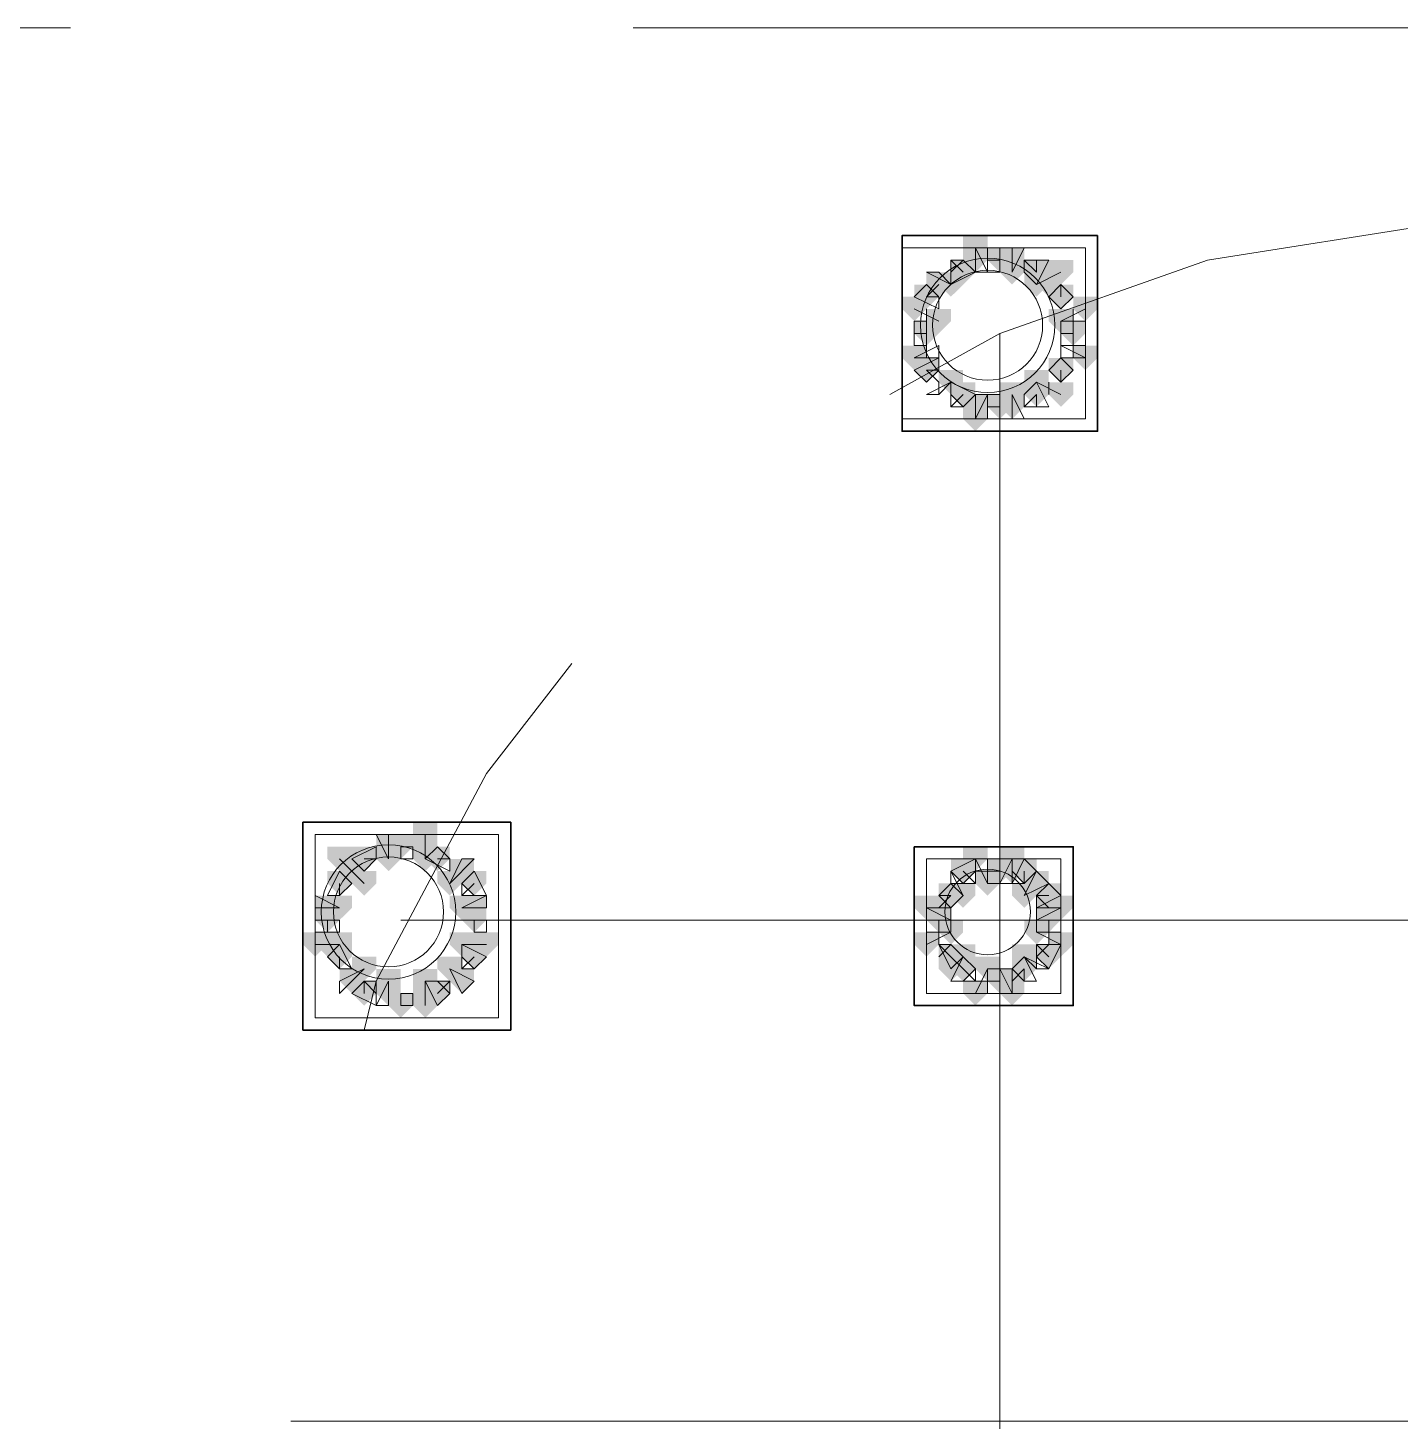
# Model space of a CAD drawing. Header units: millimetres. Extents: x 2315 to 4619, y 1334 to 1897.
# Drawn here: x 3870.69 to 3877.55, y 1554.71 to 1561.67 of the extents above; entities that cross this region are included whole.
import ezdxf

# ---------------------------------------------------------------- set-up
doc = ezdxf.new("R2010")
doc.units = ezdxf.units.MM
doc.linetypes.add('PDF_IMPORT', pattern=[1, 0.8, -0.2])
for name, color, linetype, true_color in [('PDF_10', 7, 'Continuous', 0x00b85c), ('PDF_AXIS', 7, 'Continuous', 0x00b85c), ('PDF_柱构件', 7, 'Continuous', 0x00b85c), ('PDF_转运站初步方案', 7, 'Continuous', 0x00b85c)]:
    doc.layers.add(name, color=color, linetype=linetype, true_color=true_color)
doc.layers.add('PDF_中心线层', color=1, linetype='Continuous')
doc.layers.add('PDF_粗实线层', color=7, linetype='Continuous')

msp = doc.modelspace()

# ---------------------------------------------------------------- hatches: boundary and pattern name
at = {"layer": 'PDF_10', "transparency": 33554559}
for points in [[(3875.5457, 1560.5703), (3875.4846, 1560.5703), (3875.4846, 1560.5093), (3875.5457, 1560.4482), (3875.6068, 1560.5093), (3875.6068, 1560.5703)], [(3875.5457, 1560.5703), (3875.4846, 1560.5703), (3875.4846, 1560.5093), (3875.5457, 1560.4482), (3875.6068, 1560.5093), (3875.6068, 1560.5703)], [(3875.3625, 1560.5093), (3875.3014, 1560.5093), (3875.3014, 1560.4482), (3875.3625, 1560.3871), (3875.4236, 1560.4482), (3875.4236, 1560.5093)], [(3875.3625, 1560.5093), (3875.3014, 1560.5093), (3875.3014, 1560.4482), (3875.3625, 1560.3871), (3875.4236, 1560.4482), (3875.4236, 1560.5093)], [(3875.729, 1560.5093), (3875.6679, 1560.5093), (3875.6679, 1560.4482), (3875.729, 1560.3871), (3875.7901, 1560.4482), (3875.7901, 1560.5093)], [(3875.729, 1560.5093), (3875.6679, 1560.5093), (3875.6679, 1560.4482), (3875.729, 1560.3871), (3875.7901, 1560.4482), (3875.7901, 1560.5093)], [(3875.1792, 1560.3871), (3875.1182, 1560.3871), (3875.1182, 1560.326), (3875.1792, 1560.2649), (3875.2403, 1560.326), (3875.2403, 1560.3871)], [(3875.1792, 1560.3871), (3875.1182, 1560.3871), (3875.1182, 1560.326), (3875.1792, 1560.2649), (3875.2403, 1560.326), (3875.2403, 1560.3871)], [(3875.8511, 1560.3871), (3875.7901, 1560.3871), (3875.7901, 1560.326), (3875.8511, 1560.2649), (3875.9122, 1560.326), (3875.9122, 1560.3871)], [(3875.8511, 1560.3871), (3875.7901, 1560.3871), (3875.7901, 1560.326), (3875.8511, 1560.2649), (3875.9122, 1560.326), (3875.9122, 1560.3871)], [(3875.8511, 1560.3871), (3875.7901, 1560.3871), (3875.7901, 1560.326), (3875.8511, 1560.2649), (3875.9122, 1560.326), (3875.9122, 1560.3871)], [(3875.1792, 1560.2039), (3875.1182, 1560.2039), (3875.1182, 1560.1428), (3875.1792, 1560.0817), (3875.2403, 1560.1428), (3875.2403, 1560.2039)], [(3875.1792, 1560.2039), (3875.1182, 1560.2039), (3875.1182, 1560.1428), (3875.1792, 1560.0817), (3875.2403, 1560.1428), (3875.2403, 1560.2039)], [(3875.9122, 1560.2039), (3875.8511, 1560.2039), (3875.8511, 1560.1428), (3875.9122, 1560.0817), (3875.9733, 1560.1428), (3875.9733, 1560.2039)], [(3875.9122, 1560.2039), (3875.8511, 1560.2039), (3875.8511, 1560.1428), (3875.9122, 1560.0817), (3875.9733, 1560.1428), (3875.9733, 1560.2039)], [(3875.1792, 1560.0206), (3875.1182, 1560.0206), (3875.1182, 1559.9595), (3875.1792, 1559.8985), (3875.2403, 1559.9595), (3875.2403, 1560.0206)], [(3875.1792, 1560.0206), (3875.1182, 1560.0206), (3875.1182, 1559.9595), (3875.1792, 1559.8985), (3875.2403, 1559.9595), (3875.2403, 1560.0206)], [(3875.8511, 1560.0206), (3875.7901, 1560.0206), (3875.7901, 1559.9595), (3875.8511, 1559.8985), (3875.9122, 1559.9595), (3875.9122, 1560.0206)], [(3875.8511, 1560.0206), (3875.7901, 1560.0206), (3875.7901, 1559.9595), (3875.8511, 1559.8985), (3875.9122, 1559.9595), (3875.9122, 1560.0206)], [(3875.8511, 1560.0206), (3875.7901, 1560.0206), (3875.7901, 1559.9595), (3875.8511, 1559.8985), (3875.9122, 1559.9595), (3875.9122, 1560.0206)], [(3875.3625, 1559.8985), (3875.3014, 1559.8985), (3875.3014, 1559.8374), (3875.3625, 1559.7763), (3875.4236, 1559.8374), (3875.4236, 1559.8985)], [(3875.3625, 1559.8985), (3875.3014, 1559.8985), (3875.3014, 1559.8374), (3875.3625, 1559.7763), (3875.4236, 1559.8374), (3875.4236, 1559.8985)], [(3875.5457, 1559.8374), (3875.4846, 1559.8374), (3875.4846, 1559.7763), (3875.5457, 1559.7152), (3875.6068, 1559.7763), (3875.6068, 1559.8374)], [(3875.5457, 1559.8374), (3875.4846, 1559.8374), (3875.4846, 1559.7763), (3875.5457, 1559.7152), (3875.6068, 1559.7763), (3875.6068, 1559.8374)], [(3875.729, 1559.8985), (3875.6679, 1559.8985), (3875.6679, 1559.8374), (3875.729, 1559.7763), (3875.7901, 1559.8374), (3875.7901, 1559.8985)], [(3875.729, 1559.8985), (3875.6679, 1559.8985), (3875.6679, 1559.8374), (3875.729, 1559.7763), (3875.7901, 1559.8374), (3875.7901, 1559.8985)], [(3872.5528, 1557.6385), (3872.4917, 1557.6385), (3872.4917, 1557.5774), (3872.5528, 1557.5163), (3872.6138, 1557.5774), (3872.6138, 1557.6385)], [(3872.5528, 1557.6385), (3872.4917, 1557.6385), (3872.4917, 1557.5774), (3872.5528, 1557.5163), (3872.6138, 1557.5774), (3872.6138, 1557.6385)], [(3872.3695, 1557.5774), (3872.3084, 1557.5774), (3872.3084, 1557.5163), (3872.3695, 1557.4552), (3872.4306, 1557.5163), (3872.4306, 1557.5774)], [(3872.3695, 1557.5774), (3872.3084, 1557.5774), (3872.3084, 1557.5163), (3872.3695, 1557.4552), (3872.4306, 1557.5163), (3872.4306, 1557.5774)], [(3872.3695, 1557.5774), (3872.3084, 1557.5774), (3872.3084, 1557.5163), (3872.3695, 1557.4552), (3872.4306, 1557.5163), (3872.4306, 1557.5774)], [(3872.736, 1557.5774), (3872.6749, 1557.5774), (3872.6749, 1557.5163), (3872.736, 1557.4552), (3872.7971, 1557.5163), (3872.7971, 1557.5774)], [(3872.736, 1557.5774), (3872.6749, 1557.5774), (3872.6749, 1557.5163), (3872.736, 1557.4552), (3872.7971, 1557.5163), (3872.7971, 1557.5774)], [(3875.3625, 1557.5163), (3875.3014, 1557.5163), (3875.3014, 1557.4552), (3875.3625, 1557.3941), (3875.4236, 1557.4552), (3875.4236, 1557.5163)], [(3875.3625, 1557.5163), (3875.3014, 1557.5163), (3875.3014, 1557.4552), (3875.3625, 1557.3941), (3875.4236, 1557.4552), (3875.4236, 1557.5163)], [(3875.5457, 1557.5163), (3875.4846, 1557.5163), (3875.4846, 1557.4552), (3875.5457, 1557.3941), (3875.6068, 1557.4552), (3875.6068, 1557.5163)], [(3875.5457, 1557.5163), (3875.4846, 1557.5163), (3875.4846, 1557.4552), (3875.5457, 1557.3941), (3875.6068, 1557.4552), (3875.6068, 1557.5163)], [(3875.6679, 1557.5163), (3875.6068, 1557.5163), (3875.6068, 1557.4552), (3875.6679, 1557.3941), (3875.729, 1557.4552), (3875.729, 1557.5163)], [(3875.6679, 1557.5163), (3875.6068, 1557.5163), (3875.6068, 1557.4552), (3875.6679, 1557.3941), (3875.729, 1557.4552), (3875.729, 1557.5163)], [(3872.2473, 1557.4552), (3872.1863, 1557.4552), (3872.1863, 1557.3941), (3872.2473, 1557.333), (3872.3084, 1557.3941), (3872.3084, 1557.4552)], [(3872.2473, 1557.4552), (3872.1863, 1557.4552), (3872.1863, 1557.3941), (3872.2473, 1557.333), (3872.3084, 1557.3941), (3872.3084, 1557.4552)], [(3872.9192, 1557.4552), (3872.8582, 1557.4552), (3872.8582, 1557.3941), (3872.9192, 1557.333), (3872.9803, 1557.3941), (3872.9803, 1557.4552)], [(3872.9192, 1557.4552), (3872.8582, 1557.4552), (3872.8582, 1557.3941), (3872.9192, 1557.333), (3872.9803, 1557.3941), (3872.9803, 1557.4552)], [(3875.3014, 1557.3941), (3875.2403, 1557.3941), (3875.2403, 1557.333), (3875.3014, 1557.272), (3875.3625, 1557.333), (3875.3625, 1557.3941)], [(3875.3014, 1557.3941), (3875.2403, 1557.3941), (3875.2403, 1557.333), (3875.3014, 1557.272), (3875.3625, 1557.333), (3875.3625, 1557.3941)], [(3875.7901, 1557.3941), (3875.729, 1557.3941), (3875.729, 1557.333), (3875.7901, 1557.272), (3875.8511, 1557.333), (3875.8511, 1557.3941)], [(3875.7901, 1557.3941), (3875.729, 1557.3941), (3875.729, 1557.333), (3875.7901, 1557.272), (3875.8511, 1557.333), (3875.8511, 1557.3941)], [(3872.1863, 1557.272), (3872.1252, 1557.272), (3872.1252, 1557.2109), (3872.1863, 1557.1498), (3872.2473, 1557.2109), (3872.2473, 1557.272)], [(3872.1863, 1557.272), (3872.1252, 1557.272), (3872.1252, 1557.2109), (3872.1863, 1557.1498), (3872.2473, 1557.2109), (3872.2473, 1557.272)], [(3872.9192, 1557.272), (3872.8582, 1557.272), (3872.8582, 1557.2109), (3872.9192, 1557.1498), (3872.9803, 1557.2109), (3872.9803, 1557.272)], [(3872.9192, 1557.272), (3872.8582, 1557.272), (3872.8582, 1557.2109), (3872.9192, 1557.1498), (3872.9803, 1557.2109), (3872.9803, 1557.272)], [(3875.2403, 1557.272), (3875.1792, 1557.272), (3875.1792, 1557.2109), (3875.2403, 1557.1498), (3875.3014, 1557.2109), (3875.3014, 1557.272)], [(3875.2403, 1557.272), (3875.1792, 1557.272), (3875.1792, 1557.2109), (3875.2403, 1557.1498), (3875.3014, 1557.2109), (3875.3014, 1557.272)], [(3875.7901, 1557.272), (3875.729, 1557.272), (3875.729, 1557.2109), (3875.7901, 1557.1498), (3875.8511, 1557.2109), (3875.8511, 1557.272)], [(3875.7901, 1557.272), (3875.729, 1557.272), (3875.729, 1557.2109), (3875.7901, 1557.1498), (3875.8511, 1557.2109), (3875.8511, 1557.272)], [(3872.2473, 1557.0887), (3872.1863, 1557.0887), (3872.1863, 1557.0276), (3872.2473, 1556.9666), (3872.3084, 1557.0276), (3872.3084, 1557.0887)], [(3872.2473, 1557.0887), (3872.1863, 1557.0887), (3872.1863, 1557.0276), (3872.2473, 1556.9666), (3872.3084, 1557.0276), (3872.3084, 1557.0887)], [(3872.9192, 1557.0887), (3872.8582, 1557.0887), (3872.8582, 1557.0276), (3872.9192, 1556.9666), (3872.9803, 1557.0276), (3872.9803, 1557.0887)], [(3872.9192, 1557.0887), (3872.8582, 1557.0887), (3872.8582, 1557.0276), (3872.9192, 1556.9666), (3872.9803, 1557.0276), (3872.9803, 1557.0887)], [(3875.3014, 1557.0887), (3875.2403, 1557.0887), (3875.2403, 1557.0276), (3875.3014, 1556.9666), (3875.3625, 1557.0276), (3875.3625, 1557.0887)], [(3875.3014, 1557.0887), (3875.2403, 1557.0887), (3875.2403, 1557.0276), (3875.3014, 1556.9666), (3875.3625, 1557.0276), (3875.3625, 1557.0887)], [(3875.7901, 1557.0887), (3875.729, 1557.0887), (3875.729, 1557.0276), (3875.7901, 1556.9666), (3875.8511, 1557.0276), (3875.8511, 1557.0887)], [(3875.7901, 1557.0887), (3875.729, 1557.0887), (3875.729, 1557.0276), (3875.7901, 1556.9666), (3875.8511, 1557.0276), (3875.8511, 1557.0887)], [(3875.3625, 1557.0276), (3875.3014, 1557.0276), (3875.3014, 1556.9666), (3875.3625, 1556.9055), (3875.4236, 1556.9666), (3875.4236, 1557.0276)], [(3875.3625, 1557.0276), (3875.3014, 1557.0276), (3875.3014, 1556.9666), (3875.3625, 1556.9055), (3875.4236, 1556.9666), (3875.4236, 1557.0276)], [(3875.6679, 1557.0276), (3875.6068, 1557.0276), (3875.6068, 1556.9666), (3875.6679, 1556.9055), (3875.729, 1556.9666), (3875.729, 1557.0276)], [(3875.6679, 1557.0276), (3875.6068, 1557.0276), (3875.6068, 1556.9666), (3875.6679, 1556.9055), (3875.729, 1556.9666), (3875.729, 1557.0276)], [(3875.5457, 1556.9666), (3875.4846, 1556.9666), (3875.4846, 1556.9055), (3875.5457, 1556.8444), (3875.6068, 1556.9055), (3875.6068, 1556.9666)], [(3875.5457, 1556.9666), (3875.4846, 1556.9666), (3875.4846, 1556.9055), (3875.5457, 1556.8444), (3875.6068, 1556.9055), (3875.6068, 1556.9666)], [(3872.3695, 1556.9055), (3872.3084, 1556.9055), (3872.3084, 1556.8444), (3872.3695, 1556.7833), (3872.4306, 1556.8444), (3872.4306, 1556.9055)], [(3872.3695, 1556.9055), (3872.3084, 1556.9055), (3872.3084, 1556.8444), (3872.3695, 1556.7833), (3872.4306, 1556.8444), (3872.4306, 1556.9055)], [(3872.5528, 1556.8444), (3872.4917, 1556.8444), (3872.4917, 1556.7833), (3872.5528, 1556.7222), (3872.6138, 1556.7833), (3872.6138, 1556.8444)], [(3872.5528, 1556.8444), (3872.4917, 1556.8444), (3872.4917, 1556.7833), (3872.5528, 1556.7222), (3872.6138, 1556.7833), (3872.6138, 1556.8444)], [(3872.736, 1556.9055), (3872.6749, 1556.9055), (3872.6749, 1556.8444), (3872.736, 1556.7833), (3872.7971, 1556.8444), (3872.7971, 1556.9055)], [(3872.736, 1556.9055), (3872.6749, 1556.9055), (3872.6749, 1556.8444), (3872.736, 1556.7833), (3872.7971, 1556.8444), (3872.7971, 1556.9055)]]:
    msp.add_hatch(color=6, dxfattribs=at).paths.add_polyline_path(points)
at = {"layer": 'PDF_柱构件', "transparency": 33554559}
for points in [[(3875.4236, 1560.6314), (3875.3625, 1560.6314), (3875.3625, 1560.5703), (3875.4236, 1560.5093), (3875.4846, 1560.5703), (3875.4846, 1560.6314)], [(3875.4236, 1560.5703), (3875.3625, 1560.5703), (3875.3625, 1560.5093), (3875.4236, 1560.4482), (3875.4846, 1560.5093), (3875.4846, 1560.5703)], [(3875.6068, 1560.5703), (3875.5457, 1560.5703), (3875.5457, 1560.5093), (3875.6068, 1560.4482), (3875.6679, 1560.5093), (3875.6679, 1560.5703)], [(3875.6068, 1560.5093), (3875.5457, 1560.5093), (3875.5457, 1560.4482), (3875.6068, 1560.3871), (3875.6679, 1560.4482), (3875.6679, 1560.5093)], [(3875.8511, 1560.5093), (3875.7901, 1560.5093), (3875.7901, 1560.4482), (3875.8511, 1560.3871), (3875.9122, 1560.4482), (3875.9122, 1560.5093)], [(3875.2403, 1560.4482), (3875.1792, 1560.4482), (3875.1792, 1560.3871), (3875.2403, 1560.326), (3875.3014, 1560.3871), (3875.3014, 1560.4482)], [(3875.3014, 1560.4482), (3875.2403, 1560.4482), (3875.2403, 1560.3871), (3875.3014, 1560.326), (3875.3625, 1560.3871), (3875.3625, 1560.4482)], [(3875.729, 1560.4482), (3875.6679, 1560.4482), (3875.6679, 1560.3871), (3875.729, 1560.326), (3875.7901, 1560.3871), (3875.7901, 1560.4482)], [(3875.7901, 1560.4482), (3875.729, 1560.4482), (3875.729, 1560.3871), (3875.7901, 1560.326), (3875.8511, 1560.3871), (3875.8511, 1560.4482)], [(3875.1182, 1560.326), (3875.0571, 1560.326), (3875.0571, 1560.2649), (3875.1182, 1560.2039), (3875.1792, 1560.2649), (3875.1792, 1560.326)], [(3875.9733, 1560.326), (3875.9122, 1560.326), (3875.9122, 1560.2649), (3875.9733, 1560.2039), (3876.0344, 1560.2649), (3876.0344, 1560.326)], [(3875.2403, 1560.2649), (3875.1792, 1560.2649), (3875.1792, 1560.2039), (3875.2403, 1560.1428), (3875.3014, 1560.2039), (3875.3014, 1560.2649)], [(3875.8511, 1560.2649), (3875.7901, 1560.2649), (3875.7901, 1560.2039), (3875.8511, 1560.1428), (3875.9122, 1560.2039), (3875.9122, 1560.2649)], [(3875.1182, 1560.0817), (3875.0571, 1560.0817), (3875.0571, 1560.0206), (3875.1182, 1559.9595), (3875.1792, 1560.0206), (3875.1792, 1560.0817)], [(3875.9733, 1560.0817), (3875.9122, 1560.0817), (3875.9122, 1560.0206), (3875.9733, 1559.9595), (3876.0344, 1560.0206), (3876.0344, 1560.0817)], [(3875.3014, 1559.9595), (3875.2403, 1559.9595), (3875.2403, 1559.8985), (3875.3014, 1559.8374), (3875.3625, 1559.8985), (3875.3625, 1559.9595)], [(3875.729, 1559.9595), (3875.6679, 1559.9595), (3875.6679, 1559.8985), (3875.729, 1559.8374), (3875.7901, 1559.8985), (3875.7901, 1559.9595)], [(3875.4236, 1559.8374), (3875.3625, 1559.8374), (3875.3625, 1559.7763), (3875.4236, 1559.7152), (3875.4846, 1559.7763), (3875.4846, 1559.8374)], [(3875.6068, 1559.8985), (3875.5457, 1559.8985), (3875.5457, 1559.8374), (3875.6068, 1559.7763), (3875.6679, 1559.8374), (3875.6679, 1559.8985)], [(3875.6068, 1559.8374), (3875.5457, 1559.8374), (3875.5457, 1559.7763), (3875.6068, 1559.7152), (3875.6679, 1559.7763), (3875.6679, 1559.8374)], [(3875.8511, 1559.8985), (3875.7901, 1559.8985), (3875.7901, 1559.8374), (3875.8511, 1559.7763), (3875.9122, 1559.8374), (3875.9122, 1559.8985)], [(3875.4236, 1559.7763), (3875.3625, 1559.7763), (3875.3625, 1559.7152), (3875.4236, 1559.6541), (3875.4846, 1559.7152), (3875.4846, 1559.7763)], [(3872.6749, 1557.6995), (3872.6138, 1557.6995), (3872.6138, 1557.6385), (3872.6749, 1557.5774), (3872.736, 1557.6385), (3872.736, 1557.6995)], [(3872.4917, 1557.6385), (3872.4306, 1557.6385), (3872.4306, 1557.5774), (3872.4917, 1557.5163), (3872.5528, 1557.5774), (3872.5528, 1557.6385)], [(3872.6749, 1557.6385), (3872.6138, 1557.6385), (3872.6138, 1557.5774), (3872.6749, 1557.5163), (3872.736, 1557.5774), (3872.736, 1557.6385)], [(3872.2473, 1557.5774), (3872.1863, 1557.5774), (3872.1863, 1557.5163), (3872.2473, 1557.4552), (3872.3084, 1557.5163), (3872.3084, 1557.5774)], [(3872.4917, 1557.5774), (3872.4306, 1557.5774), (3872.4306, 1557.5163), (3872.4917, 1557.4552), (3872.5528, 1557.5163), (3872.5528, 1557.5774)], [(3872.6749, 1557.5774), (3872.6138, 1557.5774), (3872.6138, 1557.5163), (3872.6749, 1557.4552), (3872.736, 1557.5163), (3872.736, 1557.5774)], [(3875.4236, 1557.5774), (3875.3625, 1557.5774), (3875.3625, 1557.5163), (3875.4236, 1557.4552), (3875.4846, 1557.5163), (3875.4846, 1557.5774)], [(3875.6068, 1557.5774), (3875.5457, 1557.5774), (3875.5457, 1557.5163), (3875.6068, 1557.4552), (3875.6679, 1557.5163), (3875.6679, 1557.5774)], [(3872.3084, 1557.5163), (3872.2473, 1557.5163), (3872.2473, 1557.4552), (3872.3084, 1557.3941), (3872.3695, 1557.4552), (3872.3695, 1557.5163)], [(3872.8582, 1557.5163), (3872.7971, 1557.5163), (3872.7971, 1557.4552), (3872.8582, 1557.3941), (3872.9192, 1557.4552), (3872.9192, 1557.5163)], [(3875.6068, 1557.5163), (3875.5457, 1557.5163), (3875.5457, 1557.4552), (3875.6068, 1557.3941), (3875.6679, 1557.4552), (3875.6679, 1557.5163)], [(3872.3695, 1557.4552), (3872.3084, 1557.4552), (3872.3084, 1557.3941), (3872.3695, 1557.333), (3872.4306, 1557.3941), (3872.4306, 1557.4552)], [(3872.7971, 1557.4552), (3872.736, 1557.4552), (3872.736, 1557.3941), (3872.7971, 1557.333), (3872.8582, 1557.3941), (3872.8582, 1557.4552)], [(3875.4846, 1557.4552), (3875.4236, 1557.4552), (3875.4236, 1557.3941), (3875.4846, 1557.333), (3875.5457, 1557.3941), (3875.5457, 1557.4552)], [(3875.729, 1557.4552), (3875.6679, 1557.4552), (3875.6679, 1557.3941), (3875.729, 1557.333), (3875.7901, 1557.3941), (3875.7901, 1557.4552)], [(3872.1863, 1557.333), (3872.1252, 1557.333), (3872.1252, 1557.272), (3872.1863, 1557.2109), (3872.2473, 1557.272), (3872.2473, 1557.333)], [(3872.2473, 1557.333), (3872.1863, 1557.333), (3872.1863, 1557.272), (3872.2473, 1557.2109), (3872.3084, 1557.272), (3872.3084, 1557.333)], [(3872.8582, 1557.333), (3872.7971, 1557.333), (3872.7971, 1557.272), (3872.8582, 1557.2109), (3872.9192, 1557.272), (3872.9192, 1557.333)], [(3872.9192, 1557.333), (3872.8582, 1557.333), (3872.8582, 1557.272), (3872.9192, 1557.2109), (3872.9803, 1557.272), (3872.9803, 1557.333)], [(3875.1792, 1557.333), (3875.1182, 1557.333), (3875.1182, 1557.272), (3875.1792, 1557.2109), (3875.2403, 1557.272), (3875.2403, 1557.333)], [(3875.2403, 1557.333), (3875.1792, 1557.333), (3875.1792, 1557.272), (3875.2403, 1557.2109), (3875.3014, 1557.272), (3875.3014, 1557.333)], [(3875.3625, 1557.3941), (3875.3014, 1557.3941), (3875.3014, 1557.333), (3875.3625, 1557.272), (3875.4236, 1557.333), (3875.4236, 1557.3941)], [(3875.6679, 1557.3941), (3875.6068, 1557.3941), (3875.6068, 1557.333), (3875.6679, 1557.272), (3875.729, 1557.333), (3875.729, 1557.3941)], [(3875.7901, 1557.333), (3875.729, 1557.333), (3875.729, 1557.272), (3875.7901, 1557.2109), (3875.8511, 1557.272), (3875.8511, 1557.333)], [(3875.8511, 1557.333), (3875.7901, 1557.333), (3875.7901, 1557.272), (3875.8511, 1557.2109), (3875.9122, 1557.272), (3875.9122, 1557.333)], [(3875.3014, 1557.2109), (3875.2403, 1557.2109), (3875.2403, 1557.1498), (3875.3014, 1557.0887), (3875.3625, 1557.1498), (3875.3625, 1557.2109)], [(3875.729, 1557.2109), (3875.6679, 1557.2109), (3875.6679, 1557.1498), (3875.729, 1557.0887), (3875.7901, 1557.1498), (3875.7901, 1557.2109)], [(3872.1252, 1557.1498), (3872.0641, 1557.1498), (3872.0641, 1557.0887), (3872.1252, 1557.0276), (3872.1863, 1557.0887), (3872.1863, 1557.1498)], [(3872.1863, 1557.1498), (3872.1252, 1557.1498), (3872.1252, 1557.0887), (3872.1863, 1557.0276), (3872.2473, 1557.0887), (3872.2473, 1557.1498)], [(3872.2473, 1557.1498), (3872.1863, 1557.1498), (3872.1863, 1557.0887), (3872.2473, 1557.0276), (3872.3084, 1557.0887), (3872.3084, 1557.1498)], [(3872.8582, 1557.1498), (3872.7971, 1557.1498), (3872.7971, 1557.0887), (3872.8582, 1557.0276), (3872.9192, 1557.0887), (3872.9192, 1557.1498)], [(3872.9192, 1557.1498), (3872.8582, 1557.1498), (3872.8582, 1557.0887), (3872.9192, 1557.0276), (3872.9803, 1557.0887), (3872.9803, 1557.1498)], [(3872.9803, 1557.1498), (3872.9192, 1557.1498), (3872.9192, 1557.0887), (3872.9803, 1557.0276), (3873.0414, 1557.0887), (3873.0414, 1557.1498)], [(3875.1792, 1557.1498), (3875.1182, 1557.1498), (3875.1182, 1557.0887), (3875.1792, 1557.0276), (3875.2403, 1557.0887), (3875.2403, 1557.1498)], [(3875.8511, 1557.1498), (3875.7901, 1557.1498), (3875.7901, 1557.0887), (3875.8511, 1557.0276), (3875.9122, 1557.0887), (3875.9122, 1557.1498)], [(3875.3625, 1557.0887), (3875.3014, 1557.0887), (3875.3014, 1557.0276), (3875.3625, 1556.9666), (3875.4236, 1557.0276), (3875.4236, 1557.0887)], [(3875.6679, 1557.0887), (3875.6068, 1557.0887), (3875.6068, 1557.0276), (3875.6679, 1556.9666), (3875.729, 1557.0276), (3875.729, 1557.0887)], [(3872.3695, 1557.0276), (3872.3084, 1557.0276), (3872.3084, 1556.9666), (3872.3695, 1556.9055), (3872.4306, 1556.9666), (3872.4306, 1557.0276)], [(3872.7971, 1557.0276), (3872.736, 1557.0276), (3872.736, 1556.9666), (3872.7971, 1556.9055), (3872.8582, 1556.9666), (3872.8582, 1557.0276)], [(3875.3014, 1557.0276), (3875.2403, 1557.0276), (3875.2403, 1556.9666), (3875.3014, 1556.9055), (3875.3625, 1556.9666), (3875.3625, 1557.0276)], [(3875.4846, 1557.0276), (3875.4236, 1557.0276), (3875.4236, 1556.9666), (3875.4846, 1556.9055), (3875.5457, 1556.9666), (3875.5457, 1557.0276)], [(3872.3084, 1556.9666), (3872.2473, 1556.9666), (3872.2473, 1556.9055), (3872.3084, 1556.8444), (3872.3695, 1556.9055), (3872.3695, 1556.9666)], [(3872.4917, 1556.9666), (3872.4306, 1556.9666), (3872.4306, 1556.9055), (3872.4917, 1556.8444), (3872.5528, 1556.9055), (3872.5528, 1556.9666)], [(3872.6749, 1556.9666), (3872.6138, 1556.9666), (3872.6138, 1556.9055), (3872.6749, 1556.8444), (3872.736, 1556.9055), (3872.736, 1556.9666)], [(3872.8582, 1556.9666), (3872.7971, 1556.9666), (3872.7971, 1556.9055), (3872.8582, 1556.8444), (3872.9192, 1556.9055), (3872.9192, 1556.9666)], [(3875.6068, 1556.9666), (3875.5457, 1556.9666), (3875.5457, 1556.9055), (3875.6068, 1556.8444), (3875.6679, 1556.9055), (3875.6679, 1556.9666)], [(3872.4917, 1556.9055), (3872.4306, 1556.9055), (3872.4306, 1556.8444), (3872.4917, 1556.7833), (3872.5528, 1556.8444), (3872.5528, 1556.9055)], [(3872.6749, 1556.9055), (3872.6138, 1556.9055), (3872.6138, 1556.8444), (3872.6749, 1556.7833), (3872.736, 1556.8444), (3872.736, 1556.9055)], [(3872.6749, 1556.8444), (3872.6138, 1556.8444), (3872.6138, 1556.7833), (3872.6749, 1556.7222), (3872.736, 1556.7833), (3872.736, 1556.8444)], [(3875.4236, 1556.9055), (3875.3625, 1556.9055), (3875.3625, 1556.8444), (3875.4236, 1556.7833), (3875.4846, 1556.8444), (3875.4846, 1556.9055)], [(3875.6068, 1556.9055), (3875.5457, 1556.9055), (3875.5457, 1556.8444), (3875.6068, 1556.7833), (3875.6679, 1556.8444), (3875.6679, 1556.9055)]]:
    msp.add_hatch(color=6, dxfattribs=at).paths.add_polyline_path(points)
at = {"layer": 'PDF_转运站初步方案', "transparency": 33554559}
for points in [[(3875.5457, 1560.5703), (3875.4846, 1560.5703), (3875.4846, 1560.5093), (3875.5457, 1560.4482), (3875.6068, 1560.5093), (3875.6068, 1560.5703)], [(3875.5457, 1560.5703), (3875.4846, 1560.5703), (3875.4846, 1560.5093), (3875.5457, 1560.4482), (3875.6068, 1560.5093), (3875.6068, 1560.5703)], [(3875.3625, 1560.5093), (3875.3014, 1560.5093), (3875.3014, 1560.4482), (3875.3625, 1560.3871), (3875.4236, 1560.4482), (3875.4236, 1560.5093)], [(3875.3625, 1560.5093), (3875.3014, 1560.5093), (3875.3014, 1560.4482), (3875.3625, 1560.3871), (3875.4236, 1560.4482), (3875.4236, 1560.5093)], [(3875.729, 1560.5093), (3875.6679, 1560.5093), (3875.6679, 1560.4482), (3875.729, 1560.3871), (3875.7901, 1560.4482), (3875.7901, 1560.5093)], [(3875.729, 1560.5093), (3875.6679, 1560.5093), (3875.6679, 1560.4482), (3875.729, 1560.3871), (3875.7901, 1560.4482), (3875.7901, 1560.5093)], [(3875.1792, 1560.3871), (3875.1182, 1560.3871), (3875.1182, 1560.326), (3875.1792, 1560.2649), (3875.2403, 1560.326), (3875.2403, 1560.3871)], [(3875.1792, 1560.3871), (3875.1182, 1560.3871), (3875.1182, 1560.326), (3875.1792, 1560.2649), (3875.2403, 1560.326), (3875.2403, 1560.3871)], [(3875.8511, 1560.3871), (3875.7901, 1560.3871), (3875.7901, 1560.326), (3875.8511, 1560.2649), (3875.9122, 1560.326), (3875.9122, 1560.3871)], [(3875.8511, 1560.3871), (3875.7901, 1560.3871), (3875.7901, 1560.326), (3875.8511, 1560.2649), (3875.9122, 1560.326), (3875.9122, 1560.3871)], [(3875.1792, 1560.2039), (3875.1182, 1560.2039), (3875.1182, 1560.1428), (3875.1792, 1560.0817), (3875.2403, 1560.1428), (3875.2403, 1560.2039)], [(3875.1792, 1560.2039), (3875.1182, 1560.2039), (3875.1182, 1560.1428), (3875.1792, 1560.0817), (3875.2403, 1560.1428), (3875.2403, 1560.2039)], [(3875.9122, 1560.2039), (3875.8511, 1560.2039), (3875.8511, 1560.1428), (3875.9122, 1560.0817), (3875.9733, 1560.1428), (3875.9733, 1560.2039)], [(3875.9122, 1560.2039), (3875.8511, 1560.2039), (3875.8511, 1560.1428), (3875.9122, 1560.0817), (3875.9733, 1560.1428), (3875.9733, 1560.2039)], [(3875.1792, 1560.0206), (3875.1182, 1560.0206), (3875.1182, 1559.9595), (3875.1792, 1559.8985), (3875.2403, 1559.9595), (3875.2403, 1560.0206)], [(3875.1792, 1560.0206), (3875.1182, 1560.0206), (3875.1182, 1559.9595), (3875.1792, 1559.8985), (3875.2403, 1559.9595), (3875.2403, 1560.0206)], [(3875.8511, 1560.0206), (3875.7901, 1560.0206), (3875.7901, 1559.9595), (3875.8511, 1559.8985), (3875.9122, 1559.9595), (3875.9122, 1560.0206)], [(3875.8511, 1560.0206), (3875.7901, 1560.0206), (3875.7901, 1559.9595), (3875.8511, 1559.8985), (3875.9122, 1559.9595), (3875.9122, 1560.0206)], [(3875.3625, 1559.8985), (3875.3014, 1559.8985), (3875.3014, 1559.8374), (3875.3625, 1559.7763), (3875.4236, 1559.8374), (3875.4236, 1559.8985)], [(3875.3625, 1559.8985), (3875.3014, 1559.8985), (3875.3014, 1559.8374), (3875.3625, 1559.7763), (3875.4236, 1559.8374), (3875.4236, 1559.8985)], [(3875.5457, 1559.8374), (3875.4846, 1559.8374), (3875.4846, 1559.7763), (3875.5457, 1559.7152), (3875.6068, 1559.7763), (3875.6068, 1559.8374)], [(3875.5457, 1559.8374), (3875.4846, 1559.8374), (3875.4846, 1559.7763), (3875.5457, 1559.7152), (3875.6068, 1559.7763), (3875.6068, 1559.8374)], [(3875.729, 1559.8985), (3875.6679, 1559.8985), (3875.6679, 1559.8374), (3875.729, 1559.7763), (3875.7901, 1559.8374), (3875.7901, 1559.8985)], [(3875.729, 1559.8985), (3875.6679, 1559.8985), (3875.6679, 1559.8374), (3875.729, 1559.7763), (3875.7901, 1559.8374), (3875.7901, 1559.8985)], [(3872.5528, 1557.6385), (3872.4917, 1557.6385), (3872.4917, 1557.5774), (3872.5528, 1557.5163), (3872.6138, 1557.5774), (3872.6138, 1557.6385)], [(3872.5528, 1557.6385), (3872.4917, 1557.6385), (3872.4917, 1557.5774), (3872.5528, 1557.5163), (3872.6138, 1557.5774), (3872.6138, 1557.6385)], [(3872.3695, 1557.5774), (3872.3084, 1557.5774), (3872.3084, 1557.5163), (3872.3695, 1557.4552), (3872.4306, 1557.5163), (3872.4306, 1557.5774)], [(3872.3695, 1557.5774), (3872.3084, 1557.5774), (3872.3084, 1557.5163), (3872.3695, 1557.4552), (3872.4306, 1557.5163), (3872.4306, 1557.5774)], [(3872.736, 1557.5774), (3872.6749, 1557.5774), (3872.6749, 1557.5163), (3872.736, 1557.4552), (3872.7971, 1557.5163), (3872.7971, 1557.5774)], [(3872.736, 1557.5774), (3872.6749, 1557.5774), (3872.6749, 1557.5163), (3872.736, 1557.4552), (3872.7971, 1557.5163), (3872.7971, 1557.5774)], [(3875.3625, 1557.5163), (3875.3014, 1557.5163), (3875.3014, 1557.4552), (3875.3625, 1557.3941), (3875.4236, 1557.4552), (3875.4236, 1557.5163)], [(3875.3625, 1557.5163), (3875.3014, 1557.5163), (3875.3014, 1557.4552), (3875.3625, 1557.3941), (3875.4236, 1557.4552), (3875.4236, 1557.5163)], [(3875.5457, 1557.5163), (3875.4846, 1557.5163), (3875.4846, 1557.4552), (3875.5457, 1557.3941), (3875.6068, 1557.4552), (3875.6068, 1557.5163)], [(3875.5457, 1557.5163), (3875.4846, 1557.5163), (3875.4846, 1557.4552), (3875.5457, 1557.3941), (3875.6068, 1557.4552), (3875.6068, 1557.5163)], [(3875.6679, 1557.5163), (3875.6068, 1557.5163), (3875.6068, 1557.4552), (3875.6679, 1557.3941), (3875.729, 1557.4552), (3875.729, 1557.5163)], [(3875.6679, 1557.5163), (3875.6068, 1557.5163), (3875.6068, 1557.4552), (3875.6679, 1557.3941), (3875.729, 1557.4552), (3875.729, 1557.5163)], [(3872.2473, 1557.4552), (3872.1863, 1557.4552), (3872.1863, 1557.3941), (3872.2473, 1557.333), (3872.3084, 1557.3941), (3872.3084, 1557.4552)], [(3872.2473, 1557.4552), (3872.1863, 1557.4552), (3872.1863, 1557.3941), (3872.2473, 1557.333), (3872.3084, 1557.3941), (3872.3084, 1557.4552)], [(3872.9192, 1557.4552), (3872.8582, 1557.4552), (3872.8582, 1557.3941), (3872.9192, 1557.333), (3872.9803, 1557.3941), (3872.9803, 1557.4552)], [(3872.9192, 1557.4552), (3872.8582, 1557.4552), (3872.8582, 1557.3941), (3872.9192, 1557.333), (3872.9803, 1557.3941), (3872.9803, 1557.4552)], [(3875.3014, 1557.3941), (3875.2403, 1557.3941), (3875.2403, 1557.333), (3875.3014, 1557.272), (3875.3625, 1557.333), (3875.3625, 1557.3941)], [(3875.3014, 1557.3941), (3875.2403, 1557.3941), (3875.2403, 1557.333), (3875.3014, 1557.272), (3875.3625, 1557.333), (3875.3625, 1557.3941)], [(3875.7901, 1557.3941), (3875.729, 1557.3941), (3875.729, 1557.333), (3875.7901, 1557.272), (3875.8511, 1557.333), (3875.8511, 1557.3941)], [(3875.7901, 1557.3941), (3875.729, 1557.3941), (3875.729, 1557.333), (3875.7901, 1557.272), (3875.8511, 1557.333), (3875.8511, 1557.3941)], [(3872.1863, 1557.272), (3872.1252, 1557.272), (3872.1252, 1557.2109), (3872.1863, 1557.1498), (3872.2473, 1557.2109), (3872.2473, 1557.272)], [(3872.1863, 1557.272), (3872.1252, 1557.272), (3872.1252, 1557.2109), (3872.1863, 1557.1498), (3872.2473, 1557.2109), (3872.2473, 1557.272)], [(3872.9192, 1557.272), (3872.8582, 1557.272), (3872.8582, 1557.2109), (3872.9192, 1557.1498), (3872.9803, 1557.2109), (3872.9803, 1557.272)], [(3872.9192, 1557.272), (3872.8582, 1557.272), (3872.8582, 1557.2109), (3872.9192, 1557.1498), (3872.9803, 1557.2109), (3872.9803, 1557.272)], [(3875.2403, 1557.272), (3875.1792, 1557.272), (3875.1792, 1557.2109), (3875.2403, 1557.1498), (3875.3014, 1557.2109), (3875.3014, 1557.272)], [(3875.2403, 1557.272), (3875.1792, 1557.272), (3875.1792, 1557.2109), (3875.2403, 1557.1498), (3875.3014, 1557.2109), (3875.3014, 1557.272)], [(3875.7901, 1557.272), (3875.729, 1557.272), (3875.729, 1557.2109), (3875.7901, 1557.1498), (3875.8511, 1557.2109), (3875.8511, 1557.272)], [(3875.7901, 1557.272), (3875.729, 1557.272), (3875.729, 1557.2109), (3875.7901, 1557.1498), (3875.8511, 1557.2109), (3875.8511, 1557.272)], [(3872.2473, 1557.0887), (3872.1863, 1557.0887), (3872.1863, 1557.0276), (3872.2473, 1556.9666), (3872.3084, 1557.0276), (3872.3084, 1557.0887)], [(3872.2473, 1557.0887), (3872.1863, 1557.0887), (3872.1863, 1557.0276), (3872.2473, 1556.9666), (3872.3084, 1557.0276), (3872.3084, 1557.0887)], [(3872.9192, 1557.0887), (3872.8582, 1557.0887), (3872.8582, 1557.0276), (3872.9192, 1556.9666), (3872.9803, 1557.0276), (3872.9803, 1557.0887)], [(3872.9192, 1557.0887), (3872.8582, 1557.0887), (3872.8582, 1557.0276), (3872.9192, 1556.9666), (3872.9803, 1557.0276), (3872.9803, 1557.0887)], [(3875.3014, 1557.0887), (3875.2403, 1557.0887), (3875.2403, 1557.0276), (3875.3014, 1556.9666), (3875.3625, 1557.0276), (3875.3625, 1557.0887)], [(3875.3014, 1557.0887), (3875.2403, 1557.0887), (3875.2403, 1557.0276), (3875.3014, 1556.9666), (3875.3625, 1557.0276), (3875.3625, 1557.0887)], [(3875.7901, 1557.0887), (3875.729, 1557.0887), (3875.729, 1557.0276), (3875.7901, 1556.9666), (3875.8511, 1557.0276), (3875.8511, 1557.0887)], [(3875.7901, 1557.0887), (3875.729, 1557.0887), (3875.729, 1557.0276), (3875.7901, 1556.9666), (3875.8511, 1557.0276), (3875.8511, 1557.0887)], [(3875.3625, 1557.0276), (3875.3014, 1557.0276), (3875.3014, 1556.9666), (3875.3625, 1556.9055), (3875.4236, 1556.9666), (3875.4236, 1557.0276)], [(3875.3625, 1557.0276), (3875.3014, 1557.0276), (3875.3014, 1556.9666), (3875.3625, 1556.9055), (3875.4236, 1556.9666), (3875.4236, 1557.0276)], [(3875.6679, 1557.0276), (3875.6068, 1557.0276), (3875.6068, 1556.9666), (3875.6679, 1556.9055), (3875.729, 1556.9666), (3875.729, 1557.0276)], [(3875.6679, 1557.0276), (3875.6068, 1557.0276), (3875.6068, 1556.9666), (3875.6679, 1556.9055), (3875.729, 1556.9666), (3875.729, 1557.0276)], [(3875.5457, 1556.9666), (3875.4846, 1556.9666), (3875.4846, 1556.9055), (3875.5457, 1556.8444), (3875.6068, 1556.9055), (3875.6068, 1556.9666)], [(3875.5457, 1556.9666), (3875.4846, 1556.9666), (3875.4846, 1556.9055), (3875.5457, 1556.8444), (3875.6068, 1556.9055), (3875.6068, 1556.9666)], [(3872.3695, 1556.9055), (3872.3084, 1556.9055), (3872.3084, 1556.8444), (3872.3695, 1556.7833), (3872.4306, 1556.8444), (3872.4306, 1556.9055)], [(3872.3695, 1556.9055), (3872.3084, 1556.9055), (3872.3084, 1556.8444), (3872.3695, 1556.7833), (3872.4306, 1556.8444), (3872.4306, 1556.9055)], [(3872.5528, 1556.8444), (3872.4917, 1556.8444), (3872.4917, 1556.7833), (3872.5528, 1556.7222), (3872.6138, 1556.7833), (3872.6138, 1556.8444)], [(3872.5528, 1556.8444), (3872.4917, 1556.8444), (3872.4917, 1556.7833), (3872.5528, 1556.7222), (3872.6138, 1556.7833), (3872.6138, 1556.8444)], [(3872.736, 1556.9055), (3872.6749, 1556.9055), (3872.6749, 1556.8444), (3872.736, 1556.7833), (3872.7971, 1556.8444), (3872.7971, 1556.9055)], [(3872.736, 1556.9055), (3872.6749, 1556.9055), (3872.6749, 1556.8444), (3872.736, 1556.7833), (3872.7971, 1556.8444), (3872.7971, 1556.9055)]]:
    msp.add_hatch(color=6, dxfattribs=at).paths.add_polyline_path(points)

# ---------------------------------------------------------------- linework, layer by layer
at = {"layer": 'PDF_10', "color": 6, "lineweight": 18}
for points in [[(3875.5457, 1560.5703), (3875.5457, 1560.5093), (3875.4846, 1560.5093)], [(3875.3625, 1560.5093), (3875.3014, 1560.4482)], [(3875.3625, 1560.4482), (3875.3014, 1560.5093)], [(3875.729, 1560.5093), (3875.729, 1560.4482), (3875.6679, 1560.5093)], [(3875.2403, 1560.3871), (3875.1792, 1560.326), (3875.2403, 1560.326)], [(3875.8511, 1560.326), (3875.8511, 1560.3871)], [(3875.1792, 1560.2039), (3875.1792, 1560.0817)], [(3875.9122, 1560.0817), (3875.9122, 1560.2039)], [(3875.1792, 1560.1428), (3875.1182, 1560.1428)], [(3875.8511, 1560.1428), (3875.9122, 1560.1428)], [(3875.2403, 1559.9595), (3875.1792, 1559.9595), (3875.2403, 1559.8985)], [(3875.8511, 1559.8985), (3875.8511, 1559.9595)], [(3875.3014, 1559.8374), (3875.3625, 1559.7763)], [(3875.3625, 1559.8374), (3875.3014, 1559.7763)], [(3875.6679, 1559.7763), (3875.729, 1559.8374), (3875.729, 1559.7763)], [(3875.4846, 1559.7763), (3875.5457, 1559.7763), (3875.5457, 1559.7152)], [(3872.5528, 1557.5163), (3872.5528, 1557.5774), (3872.6138, 1557.5774)], [(3872.3695, 1557.5163), (3872.4306, 1557.5163)], [(3872.7971, 1557.5163), (3872.736, 1557.5163), (3872.7971, 1557.5163)], [(3875.4846, 1557.4552), (3875.5457, 1557.4552), (3875.5457, 1557.5163)], [(3875.3625, 1557.3941), (3875.4236, 1557.4552)], [(3875.4236, 1557.3941), (3875.3625, 1557.4552)], [(3875.6068, 1557.4552), (3875.6679, 1557.3941), (3875.6679, 1557.4552)], [(3872.2473, 1557.3941), (3872.2473, 1557.333), (3872.2473, 1557.3941)], [(3872.8582, 1557.3941), (3872.9192, 1557.333)], [(3872.8582, 1557.333), (3872.9192, 1557.3941)], [(3875.2403, 1557.272), (3875.3014, 1557.333), (3875.2403, 1557.333)], [(3875.7901, 1557.333), (3875.729, 1557.333), (3875.7901, 1557.272)], [(3872.1863, 1557.1498), (3872.1863, 1557.2109), (3872.2473, 1557.2109)], [(3872.9803, 1557.2109), (3872.9192, 1557.2109), (3872.9192, 1557.1498)], [(3875.2403, 1557.1498), (3875.2403, 1557.2109), (3875.3014, 1557.2109)], [(3875.8511, 1557.2109), (3875.7901, 1557.2109), (3875.7901, 1557.1498)], [(3875.3014, 1557.0276), (3875.2403, 1557.0887)], [(3875.3014, 1557.0887), (3875.2403, 1557.0276)], [(3875.7901, 1557.0887), (3875.729, 1557.0276)], [(3875.729, 1557.0887), (3875.7901, 1557.0276)], [(3872.2473, 1556.9666), (3872.2473, 1557.0276), (3872.2473, 1556.9666)], [(3872.9192, 1557.0276), (3872.8582, 1556.9666)], [(3872.8582, 1557.0276), (3872.9192, 1556.9666)], [(3875.4236, 1556.9055), (3875.3625, 1556.9666)], [(3875.4236, 1556.9666), (3875.3625, 1556.9055)], [(3875.5457, 1556.9666), (3875.5457, 1556.9055), (3875.4846, 1556.9055)], [(3875.6679, 1556.9055), (3875.6679, 1556.9666), (3875.6068, 1556.9055)], [(3872.4306, 1556.8444), (3872.3695, 1556.9055), (3872.3695, 1556.8444)], [(3872.6138, 1556.7833), (3872.5528, 1556.7833), (3872.5528, 1556.8444)], [(3872.7971, 1556.9055), (3872.736, 1556.8444)], [(3872.736, 1556.9055), (3872.7971, 1556.8444)]]:
    msp.add_lwpolyline(points, dxfattribs=at)
at = {"layer": 'PDF_AXIS', "color": 6, "lineweight": 18}
for points in [[(3875.9733, 1560.5703), (3875.9733, 1559.7152), (3875.0571, 1559.7152), (3875.0571, 1560.5703)], [(3872.1252, 1557.6385), (3872.1252, 1556.7222), (3873.0414, 1556.7222), (3873.0414, 1557.6385)], [(3875.1792, 1557.5163), (3875.1792, 1556.8444), (3875.8511, 1556.8444), (3875.8511, 1557.5163)]]:
    msp.add_lwpolyline(points, close=True, dxfattribs=at)
at = {"layer": 'PDF_中心线层', "color": 5, "linetype": 'PDF_IMPORT', "lineweight": 18, "ltscale": 14.048656}
msp.add_lwpolyline([(3843.0506, 1534.672), (3913.0495, 1534.672), (3913.0495, 1561.6698), (3843.0506, 1561.6698), (3843.0506, 1534.672)], dxfattribs=at)
at = {"layer": 'PDF_中心线层', "color": 6, "lineweight": 18}
for points in [[(3883.9749, 1554.7066), (3883.9749, 1555.2563), (3883.7917, 1556.3557), (3883.3641, 1557.4552), (3882.7533, 1558.3714), (3881.9592, 1559.2266), (3881.043, 1559.8985), (3880.0046, 1560.3871), (3878.9052, 1560.6314), (3877.7446, 1560.6925), (3876.5841, 1560.5093), (3875.5457, 1560.1428), (3874.996, 1559.8374)], [(3875.5457, 1549.2093), (3875.5457, 1560.1428)], [(3873.4079, 1558.4936), (3872.9803, 1557.9439), (3872.4306, 1556.9055), (3872.3695, 1556.6612)], [(3883.4863, 1557.2109), (3872.5528, 1557.2109)], [(3872.003, 1554.7066), (3884.036, 1554.7066), (3872.003, 1554.7066)]]:
    msp.add_lwpolyline(points, dxfattribs=at)
at = {"layer": 'PDF_柱构件', "color": 6, "lineweight": 18}
for points in [[(3875.4236, 1560.5703), (3875.4846, 1560.4482), (3875.4236, 1560.4482)], [(3875.5457, 1560.4482), (3875.4846, 1560.4482), (3875.4846, 1560.5703), (3875.5457, 1560.5703)], [(3875.6679, 1560.5703), (3875.6068, 1560.4482), (3875.6068, 1560.5703)], [(3875.4236, 1560.4482), (3875.3014, 1560.3871), (3875.3014, 1560.5093), (3875.3625, 1560.5093)], [(3875.729, 1560.3871), (3875.6679, 1560.4482), (3875.6679, 1560.5093), (3875.7901, 1560.5093)], [(3875.2403, 1560.4482), (3875.3014, 1560.3871), (3875.1792, 1560.4482)], [(3875.8511, 1560.4482), (3875.729, 1560.3871)], [(3875.2403, 1560.326), (3875.2403, 1560.2649), (3875.1182, 1560.326), (3875.1792, 1560.3871)], [(3875.8511, 1560.2649), (3875.7901, 1560.326), (3875.8511, 1560.3871), (3875.9122, 1560.326)], [(3875.1182, 1560.2649), (3875.2403, 1560.2039)], [(3875.9733, 1560.2649), (3875.8511, 1560.2039)], [(3875.1792, 1560.2039), (3875.1792, 1560.0817), (3875.1182, 1560.0817), (3875.1182, 1560.2039)], [(3875.8511, 1560.0817), (3875.8511, 1560.2039), (3875.9733, 1560.2039), (3875.9733, 1560.0817)], [(3875.1182, 1560.0206), (3875.2403, 1560.0817), (3875.2403, 1560.0206)], [(3875.9733, 1560.0206), (3875.8511, 1560.0206), (3875.8511, 1560.0817)], [(3875.2403, 1560.0206), (3875.2403, 1559.9595), (3875.1792, 1559.8985), (3875.1182, 1559.9595)], [(3875.7901, 1559.9595), (3875.8511, 1560.0206), (3875.9122, 1559.9595), (3875.8511, 1559.8985)], [(3875.1792, 1559.8374), (3875.3014, 1559.8985), (3875.2403, 1559.8374)], [(3875.3014, 1559.8985), (3875.4236, 1559.8374), (3875.3625, 1559.7763), (3875.3014, 1559.7763)], [(3875.4236, 1559.7152), (3875.4236, 1559.8374), (3875.4846, 1559.8374)], [(3875.4846, 1559.8374), (3875.5457, 1559.8374), (3875.5457, 1559.7152), (3875.4846, 1559.7152)], [(3875.6068, 1559.7152), (3875.6068, 1559.8374), (3875.6679, 1559.7152)], [(3875.6679, 1559.8374), (3875.729, 1559.8985), (3875.7901, 1559.7763), (3875.6679, 1559.7763)], [(3875.8511, 1559.8374), (3875.729, 1559.8985)], [(3872.4306, 1557.6385), (3872.4917, 1557.5163), (3872.4917, 1557.6385)], [(3872.6749, 1557.6385), (3872.6749, 1557.5163)], [(3872.3695, 1557.4552), (3872.4306, 1557.5163), (3872.4306, 1557.5774), (3872.3084, 1557.5163)], [(3872.5528, 1557.5163), (3872.6138, 1557.5163), (3872.6138, 1557.5774), (3872.5528, 1557.5774)], [(3872.6749, 1557.5163), (3872.7971, 1557.4552), (3872.7971, 1557.5163), (3872.736, 1557.5774)], [(3872.2473, 1557.5163), (3872.3695, 1557.3941)], [(3872.8582, 1557.5163), (3872.7971, 1557.3941), (3872.9192, 1557.5163)], [(3875.3625, 1557.3941), (3875.4236, 1557.3941), (3875.4236, 1557.5163), (3875.3014, 1557.4552)], [(3875.4236, 1557.5163), (3875.4846, 1557.3941)], [(3875.4846, 1557.3941), (3875.5457, 1557.3941), (3875.5457, 1557.5163), (3875.4846, 1557.5163)], [(3875.6068, 1557.5163), (3875.5457, 1557.3941), (3875.6068, 1557.3941)], [(3875.6068, 1557.3941), (3875.6679, 1557.3941), (3875.729, 1557.4552), (3875.6679, 1557.5163)], [(3872.2473, 1557.333), (3872.3084, 1557.3941), (3872.2473, 1557.4552), (3872.1863, 1557.333)], [(3872.8582, 1557.3941), (3872.8582, 1557.333), (3872.9803, 1557.333), (3872.9192, 1557.4552)], [(3875.729, 1557.4552), (3875.6679, 1557.333), (3875.7901, 1557.3941)], [(3872.1252, 1557.272), (3872.2473, 1557.272), (3872.1252, 1557.333)], [(3872.9803, 1557.333), (3872.8582, 1557.272), (3872.9803, 1557.272)], [(3875.3014, 1557.272), (3875.3625, 1557.333), (3875.3014, 1557.3941), (3875.2403, 1557.333)], [(3875.729, 1557.333), (3875.729, 1557.272), (3875.8511, 1557.333), (3875.7901, 1557.3941)], [(3875.1792, 1557.272), (3875.3014, 1557.2109), (3875.3014, 1557.272)], [(3875.8511, 1557.272), (3875.729, 1557.272), (3875.729, 1557.2109)], [(3872.2473, 1557.1498), (3872.2473, 1557.2109), (3872.1252, 1557.2109), (3872.1252, 1557.1498)], [(3872.9192, 1557.2109), (3872.9192, 1557.1498), (3872.9803, 1557.1498), (3872.9803, 1557.2109)], [(3875.3014, 1557.1498), (3875.3014, 1557.2109), (3875.1792, 1557.2109), (3875.1792, 1557.1498)], [(3875.729, 1557.2109), (3875.729, 1557.1498), (3875.8511, 1557.1498), (3875.8511, 1557.2109)], [(3875.1792, 1557.0887), (3875.3014, 1557.1498)], [(3875.8511, 1557.0887), (3875.729, 1557.1498)], [(3872.1252, 1557.0887), (3872.2473, 1557.0887)], [(3872.3084, 1556.9666), (3872.2473, 1557.0887), (3872.1863, 1557.0276), (3872.2473, 1556.9666)], [(3872.9803, 1557.0887), (3872.8582, 1557.0887)], [(3872.8582, 1557.0887), (3872.8582, 1556.9666), (3872.9192, 1556.9666), (3872.9803, 1557.0276)], [(3875.3625, 1557.0276), (3875.3014, 1557.0887), (3875.2403, 1557.0887), (3875.3014, 1556.9666)], [(3875.729, 1557.0887), (3875.729, 1557.0276), (3875.7901, 1556.9666), (3875.8511, 1557.0887)], [(3875.3014, 1556.9666), (3875.3625, 1557.0276)], [(3875.4236, 1556.9666), (3875.3625, 1557.0276), (3875.3014, 1556.9055), (3875.4236, 1556.9055)], [(3875.6679, 1557.0276), (3875.6068, 1556.9666), (3875.6679, 1556.9055), (3875.729, 1556.9055)], [(3875.7901, 1556.9666), (3875.6679, 1557.0276), (3875.729, 1556.9666)], [(3872.2473, 1556.8444), (3872.3695, 1556.9666), (3872.2473, 1556.9055)], [(3872.9192, 1556.9055), (3872.7971, 1556.9666), (3872.8582, 1556.8444)], [(3875.4236, 1556.8444), (3875.4846, 1556.9666)], [(3875.5457, 1556.9666), (3875.4846, 1556.9666), (3875.4846, 1556.8444), (3875.5457, 1556.8444)], [(3875.6068, 1556.8444), (3875.6068, 1556.9666), (3875.5457, 1556.9666)], [(3872.4306, 1556.9055), (3872.3695, 1556.9055), (3872.3084, 1556.8444), (3872.4306, 1556.7833)], [(3872.4917, 1556.7833), (3872.4917, 1556.9055), (3872.4306, 1556.7833)], [(3872.6138, 1556.8444), (3872.5528, 1556.8444), (3872.5528, 1556.7833), (3872.6138, 1556.7833)], [(3872.6749, 1556.7833), (3872.6749, 1556.9055)], [(3872.7971, 1556.9055), (3872.6749, 1556.9055), (3872.736, 1556.7833), (3872.7971, 1556.8444)]]:
    msp.add_lwpolyline(points, close=True, dxfattribs=at)
for points in [[(3875.1792, 1560.2649), (3875.1792, 1560.2039)], [(3875.9122, 1560.2039), (3875.9122, 1560.2649)], [(3875.1792, 1560.0817), (3875.1792, 1560.0206)], [(3875.9122, 1560.0206), (3875.9122, 1560.0817)], [(3875.2403, 1559.8985), (3875.2403, 1559.8374)], [(3875.7901, 1559.8374), (3875.7901, 1559.8985)], [(3875.3014, 1557.3941), (3875.3625, 1557.333), (3875.3014, 1557.4552), (3875.3014, 1557.3941), (3875.3625, 1557.3941)], [(3875.4236, 1557.4552), (3875.4846, 1557.4552)], [(3875.2403, 1557.0887), (3875.2403, 1557.1498)], [(3875.7901, 1557.1498), (3875.7901, 1557.0887)], [(3875.3625, 1556.9666), (3875.3014, 1557.0276)], [(3875.729, 1557.0276), (3875.729, 1556.9666)], [(3875.4846, 1556.9055), (3875.4236, 1556.9055)]]:
    msp.add_lwpolyline(points, dxfattribs=at)
at = {"layer": 'PDF_粗实线层', "color": 6, "lineweight": 35}
for points in [[(3876.0344, 1560.6314), (3876.0344, 1559.6541), (3875.0571, 1559.6541), (3875.0571, 1560.6314)], [(3872.0641, 1557.6995), (3872.0641, 1556.6612), (3873.1025, 1556.6612), (3873.1025, 1557.6995)], [(3875.1182, 1557.5774), (3875.9122, 1557.5774), (3875.9122, 1556.7833), (3875.1182, 1556.7833)]]:
    msp.add_lwpolyline(points, close=True, dxfattribs=at)
at = {"layer": 'PDF_转运站初步方案', "color": 6, "lineweight": 18}
for centre, radius in [((3875.4848, 1560.1834), 0.3359), ((3875.4848, 1560.1834), 0.2749), ((3872.4917, 1557.2514), 0.3359), ((3872.4917, 1557.2514), 0.2749), ((3875.4848, 1557.2514), 0.2138), ((3875.4848, 1557.2514), 0.2138)]:
    msp.add_circle(centre, radius, dxfattribs=at)

doc.saveas('drawing.dxf')
